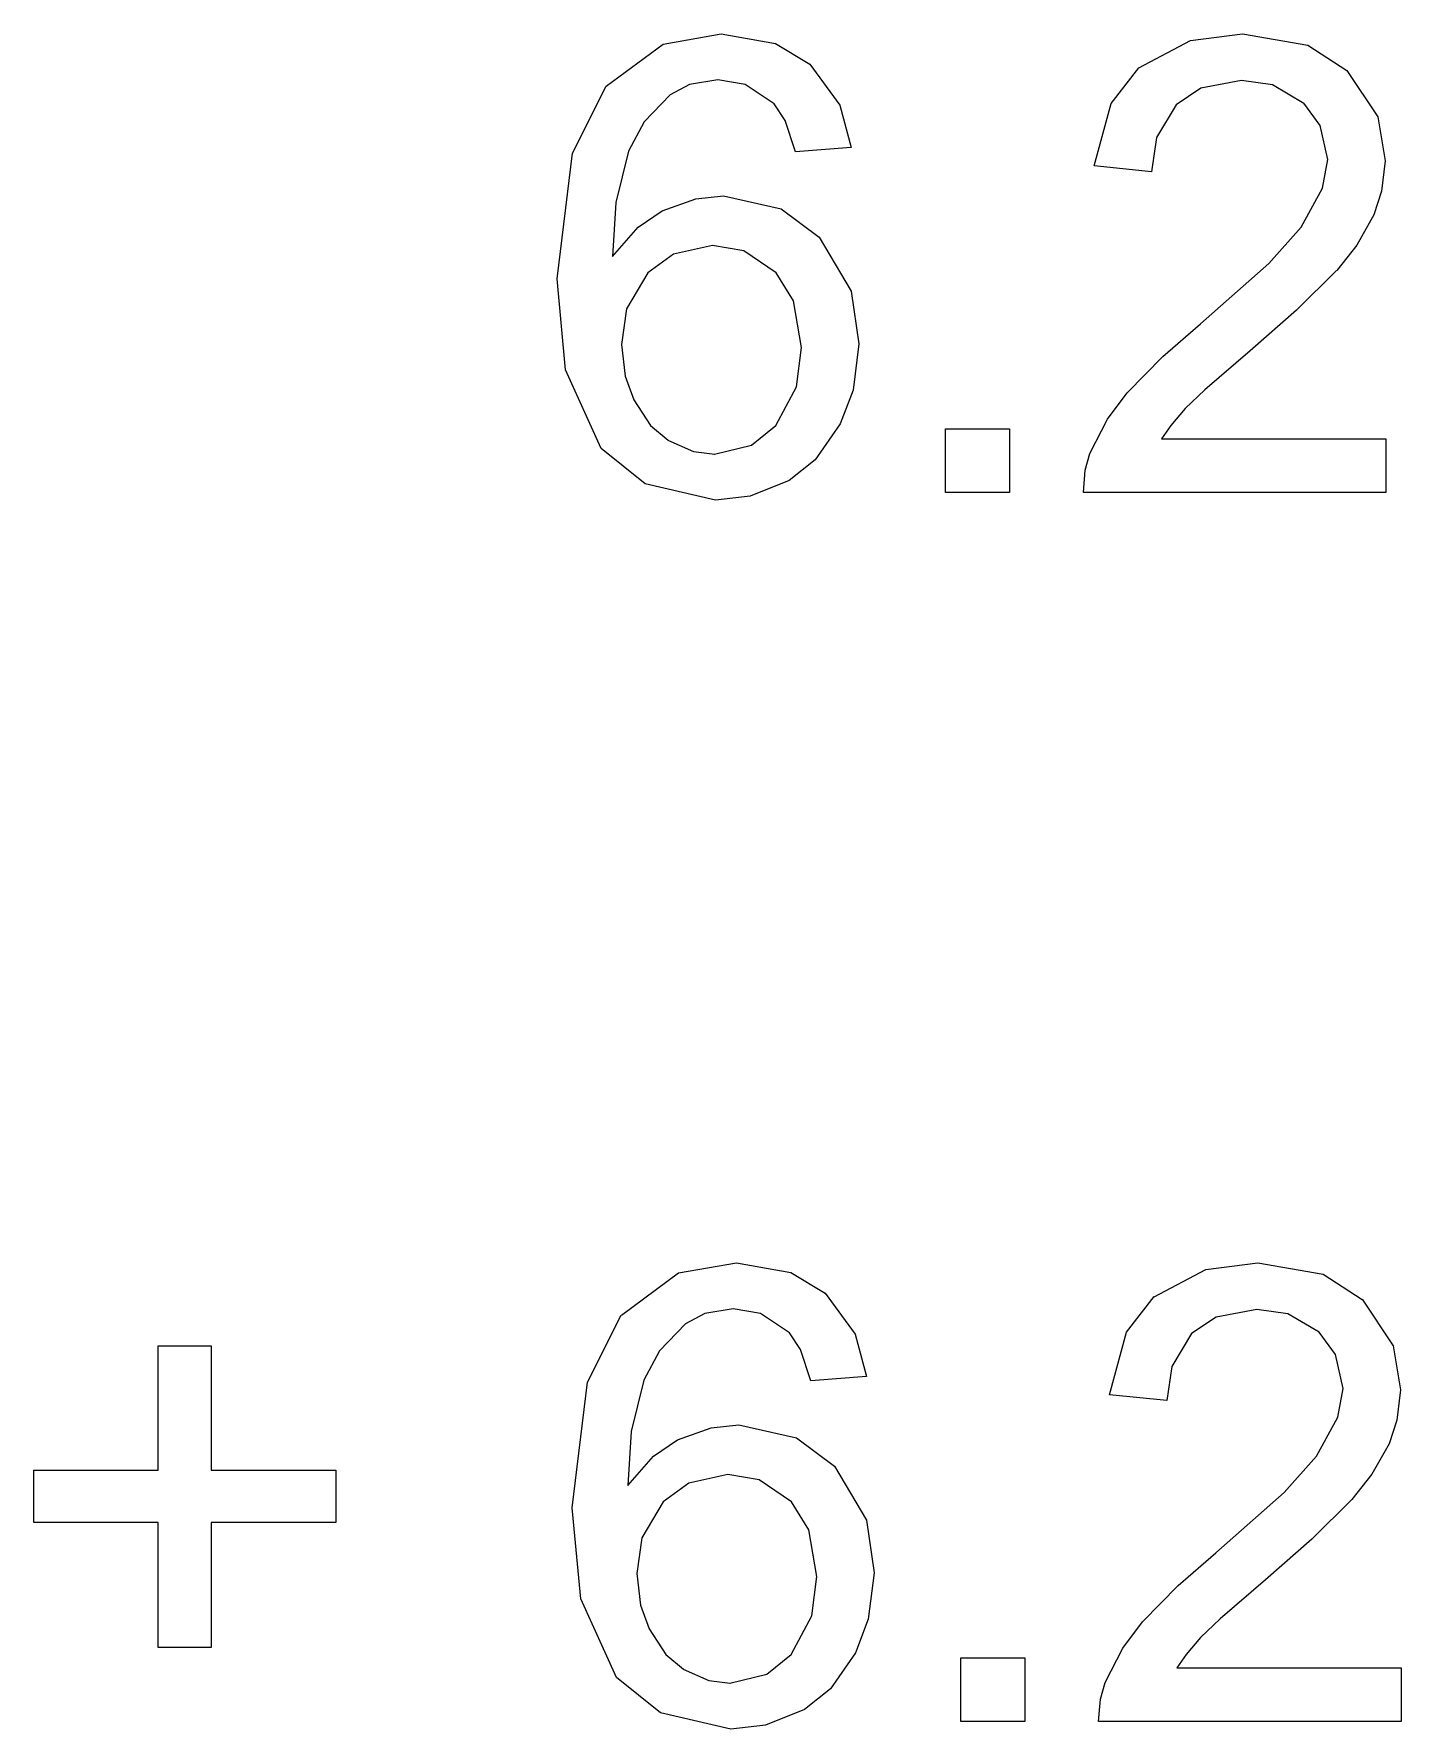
# Model space of a CAD drawing. Header units: millimetres. Extents: x -489 to 574, y -241 to 468.
# Drawn here: x -401.59 to -374.37, y -187.69 to -153.93 of the extents above; entities that cross this region are included whole.
import ezdxf

# ---------------------------------------------------------------- set-up
doc = ezdxf.new("R2010")
doc.units = ezdxf.units.MM
doc.layers.add('01_线宽0.15', color=7, linetype='Continuous')
doc.layers.add('实填充图层01', color=7, linetype='Continuous')

# ---------------------------------------------------------------- blocks, each defined once
blk = doc.blocks.new('图块1728_无名图块')
at = {"layer": '实填充图层01'}
for p, q in [((0.006, 0.146), (-0.213, 0.478)), ((0.213, -0.478), (0.006, 0.146))]:
    blk.add_line(p, q, dxfattribs=at)
blk = doc.blocks.new('图块1729_无名图块')
at = {"layer": '实填充图层01'}
for p, q in [((-0.015, 0.147), (-0.561, 0.239)), ((0.561, -0.239), (-0.015, 0.147))]:
    blk.add_line(p, q, dxfattribs=at)
blk = doc.blocks.new('图块1730_无名图块')
at = {"layer": '实填充图层01'}
for p, q in [((-0.088, 0.056), (-0.474, -0.149)), ((0.474, 0.149), (-0.088, 0.056))]:
    blk.add_line(p, q, dxfattribs=at)
blk = doc.blocks.new('图块1731_无名图块')
at = {"layer": '实填充图层01'}
for p, q in [((0.416, 0.56), (-0.104, 0.02)), ((-0.104, 0.02), (-0.416, -0.56))]:
    blk.add_line(p, q, dxfattribs=at)
blk = doc.blocks.new('图块1732_无名图块')
at = {"layer": '实填充图层01'}
for p, q in [((0.159, 1.051), (-0.091, 0.027)), ((-0.091, 0.027), (-0.159, -1.051))]:
    blk.add_line(p, q, dxfattribs=at)
blk = doc.blocks.new('图块1733_无名图块')
at = {"layer": '实填充图层01'}
for p, q in [((0.015, 0.133), (0.494, 0.455)), ((-0.494, -0.455), (0.015, 0.133))]:
    blk.add_line(p, q, dxfattribs=at)
blk = doc.blocks.new('图块1734_无名图块')
at = {"layer": '实填充图层01'}
for p, q in [((-0.612, -0.149), (0.059, 0.091)), ((0.059, 0.091), (0.612, 0.149))]:
    blk.add_line(p, q, dxfattribs=at)
blk = doc.blocks.new('图块1735_无名图块')
at = {"layer": '实填充图层01'}
for p, q in [((-0.952, 0.412), (0.196, 0.153)), ((0.196, 0.153), (0.952, -0.412))]:
    blk.add_line(p, q, dxfattribs=at)
blk = doc.blocks.new('图块1736_无名图块')
at = {"layer": '实填充图层01'}
for p, q in [((-0.393, 1.063), (0.24, -0.009)), ((0.24, -0.009), (0.393, -1.063))]:
    blk.add_line(p, q, dxfattribs=at)
blk = doc.blocks.new('图块1737_无名图块')
at = {"layer": '实填充图层01'}
for p, q in [((0.184, 0.796), (0.069, -0.125)), ((0.069, -0.125), (-0.184, -0.796))]:
    blk.add_line(p, q, dxfattribs=at)
blk = doc.blocks.new('图块1738_无名图块')
at = {"layer": '实填充图层01'}
for p, q in [((0.508, 0.563), (0.007, -0.153)), ((0.007, -0.153), (-0.508, -0.563))]:
    blk.add_line(p, q, dxfattribs=at)
blk = doc.blocks.new('图块1739_无名图块')
at = {"layer": '实填充图层01'}
for p, q in [((0.732, 0.196), (-0.045, -0.12)), ((-0.045, -0.12), (-0.732, -0.196))]:
    blk.add_line(p, q, dxfattribs=at)
blk = doc.blocks.new('图块1740_无名图块')
at = {"layer": '实填充图层01'}
for p, q in [((-0.263, -0.191), (-1.139, 0.513)), ((1.139, -0.513), (-0.263, -0.191))]:
    blk.add_line(p, q, dxfattribs=at)
blk = doc.blocks.new('图块1741_无名图块')
at = {"layer": '实填充图层01'}
for p, q in [((-0.27, -0.125), (-0.44, 1.691)), ((0.44, -1.691), (-0.27, -0.125))]:
    blk.add_line(p, q, dxfattribs=at)
blk = doc.blocks.new('图块1742_无名图块')
at = {"layer": '实填充图层01'}
for p, q in [((-0.182, 0.584), (0.488, 1.917)), ((-0.488, -1.917), (-0.182, 0.584))]:
    blk.add_line(p, q, dxfattribs=at)
blk = doc.blocks.new('图块1743_无名图块')
at = {"layer": '实填充图层01'}
for p, q in [((-0.009, 0.319), (1.147, 0.521)), ((-1.147, -0.521), (-0.009, 0.319))]:
    blk.add_line(p, q, dxfattribs=at)
blk = doc.blocks.new('图块1744_无名图块')
at = {"layer": '实填充图层01'}
for p, q in [((-0.88, 0.301), (0.201, 0.112)), ((0.201, 0.112), (0.88, -0.301))]:
    blk.add_line(p, q, dxfattribs=at)
blk = doc.blocks.new('图块1745_无名图块')
at = {"layer": '实填充图层01'}
for p, q in [((-0.412, 0.83), (0.185, 0.014)), ((0.185, 0.014), (0.412, -0.83))]:
    blk.add_line(p, q, dxfattribs=at)
blk = doc.blocks.new('图块1746_无名图块')
at = {"layer": '实填充图层01'}
for p, q in [((-0.123, 0.552), (-0.046, -0.079)), ((-0.046, -0.079), (0.123, -0.552))]:
    blk.add_line(p, q, dxfattribs=at)
blk = doc.blocks.new('图块1747_无名图块')
at = {"layer": '实填充图层01'}
for p, q in [((-0.341, 0.401), (-0.006, -0.11)), ((-0.006, -0.11), (0.341, -0.401))]:
    blk.add_line(p, q, dxfattribs=at)
blk = doc.blocks.new('图块1748_无名图块')
at = {"layer": '实填充图层01'}
for p, q in [((-0.465, 0.139), (0.042, -0.085)), ((0.042, -0.085), (0.465, -0.139))]:
    blk.add_line(p, q, dxfattribs=at)
blk = doc.blocks.new('图块1749_无名图块')
at = {"layer": '实填充图层01'}
for p, q in [((0.125, -0.107), (0.61, 0.286)), ((-0.61, -0.286), (0.125, -0.107))]:
    blk.add_line(p, q, dxfattribs=at)
blk = doc.blocks.new('图块1750_无名图块')
at = {"layer": '实填充图层01'}
for p, q in [((0.155, -0.008), (0.253, 0.776)), ((-0.253, -0.776), (0.155, -0.008))]:
    blk.add_line(p, q, dxfattribs=at)
blk = doc.blocks.new('图块1751_无名图块')
at = {"layer": '实填充图层01'}
for p, q in [((0.093, 0.188), (-0.25, 0.743)), ((0.25, -0.743), (0.093, 0.188))]:
    blk.add_line(p, q, dxfattribs=at)
blk = doc.blocks.new('图块1752_无名图块')
at = {"layer": '实填充图层01'}
for p, q in [((-0.009, 0.166), (-0.635, 0.272)), ((0.635, -0.272), (-0.009, 0.166))]:
    blk.add_line(p, q, dxfattribs=at)
blk = doc.blocks.new('图块1753_无名图块')
at = {"layer": '实填充图层01'}
for p, q in [((-0.134, 0.101), (-0.642, -0.272)), ((0.642, 0.272), (-0.134, 0.101))]:
    blk.add_line(p, q, dxfattribs=at)
blk = doc.blocks.new('图块1754_无名图块')
at = {"layer": '实填充图层01'}
for p, q in [((0.264, 0.712), (-0.162, -0.002)), ((-0.162, -0.002), (-0.264, -0.712))]:
    blk.add_line(p, q, dxfattribs=at)
blk = doc.blocks.new('图块1755_无名图块')
at = {"layer": '实填充图层01'}
for p, q in [((-0.031, 0.054), (0.065, 0.388)), ((-0.065, -0.388), (-0.031, 0.054))]:
    blk.add_line(p, q, dxfattribs=at)
blk = doc.blocks.new('图块1756_无名图块')
at = {"layer": '实填充图层01'}
for p, q in [((-0.024, 0.077), (0.371, 0.604)), ((-0.371, -0.604), (-0.024, 0.077))]:
    blk.add_line(p, q, dxfattribs=at)
blk = doc.blocks.new('图块1757_无名图块')
at = {"layer": '实填充图层01'}
for p, q in [((-0.02, 0.037), (0.73, 0.686)), ((-0.73, -0.686), (-0.02, 0.037))]:
    blk.add_line(p, q, dxfattribs=at)
blk = doc.blocks.new('图块1758_无名图块')
at = {"layer": '实填充图层01'}
for p, q in [((0.355, 0.24), (1.001, 0.963)), ((-1.001, -0.963), (0.355, 0.24))]:
    blk.add_line(p, q, dxfattribs=at)
blk = doc.blocks.new('图块1759_无名图块')
at = {"layer": '实填充图层01'}
for p, q in [((0.161, 0.1), (0.263, 0.673)), ((-0.263, -0.673), (0.161, 0.1))]:
    blk.add_line(p, q, dxfattribs=at)
blk = doc.blocks.new('图块1760_无名图块')
at = {"layer": '实填充图层01'}
for p, q in [((0.089, 0.118), (-0.238, 0.56)), ((0.238, -0.56), (0.089, 0.118))]:
    blk.add_line(p, q, dxfattribs=at)
blk = doc.blocks.new('图块1761_无名图块')
at = {"layer": '实填充图层01'}
for p, q in [((-0.003, 0.139), (-0.621, 0.228)), ((0.621, -0.228), (-0.003, 0.139))]:
    blk.add_line(p, q, dxfattribs=at)
blk = doc.blocks.new('图块1762_无名图块')
at = {"layer": '实填充图层01'}
for p, q in [((-0.158, 0.09), (-0.648, -0.241)), ((0.648, 0.241), (-0.158, 0.09))]:
    blk.add_line(p, q, dxfattribs=at)
blk = doc.blocks.new('图块1763_无名图块')
at = {"layer": '实填充图层01'}
for p, q in [((0.246, 0.667), (-0.148, 0.012)), ((-0.148, 0.012), (-0.246, -0.667))]:
    blk.add_line(p, q, dxfattribs=at)
blk = doc.blocks.new('图块1764_无名图块')
at = {"layer": '实填充图层01'}
for p, q in [((-0.107, 0.268), (0.443, 0.978)), ((-0.443, -0.978), (-0.107, 0.268))]:
    blk.add_line(p, q, dxfattribs=at)
blk = doc.blocks.new('图块1765_无名图块')
at = {"layer": '实填充图层01'}
for p, q in [((-1.034, -0.337), (-0.006, 0.206)), ((-0.006, 0.206), (1.034, 0.337))]:
    blk.add_line(p, q, dxfattribs=at)
blk = doc.blocks.new('图块1766_无名图块')
at = {"layer": '实填充图层01'}
for p, q in [((-1.036, 0.363), (0.259, 0.136)), ((0.259, 0.136), (1.036, -0.363))]:
    blk.add_line(p, q, dxfattribs=at)
blk = doc.blocks.new('图块1767_无名图块')
at = {"layer": '实填充图层01'}
for p, q in [((-0.382, 0.901), (0.234, -0.023)), ((0.234, -0.023), (0.382, -0.901))]:
    blk.add_line(p, q, dxfattribs=at)
blk = doc.blocks.new('图块1768_无名图块')
at = {"layer": '实填充图层01'}
for p, q in [((0.112, 0.537), (0.042, -0.069)), ((0.042, -0.069), (-0.112, -0.537))]:
    blk.add_line(p, q, dxfattribs=at)
blk = doc.blocks.new('图块1769_无名图块')
at = {"layer": '实填充图层01'}
for p, q in [((0.37, 0.557), (0.028, -0.053)), ((0.028, -0.053), (-0.37, -0.557))]:
    blk.add_line(p, q, dxfattribs=at)
blk = doc.blocks.new('图块1770_无名图块')
at = {"layer": '实填充图层01'}
for p, q in [((0.86, 0.8), (0.064, 0.011)), ((0.064, 0.011), (-0.86, -0.8))]:
    blk.add_line(p, q, dxfattribs=at)
blk = doc.blocks.new('图块1771_无名图块')
at = {"layer": '实填充图层01'}
for p, q in [((0.647, 0.573), (-0.255, -0.202)), ((-0.255, -0.202), (-0.647, -0.573))]:
    blk.add_line(p, q, dxfattribs=at)
blk = doc.blocks.new('图块1772_无名图块')
at = {"layer": '实填充图层01'}
for p, q in [((0.236, 0.303), (-0.053, -0.036)), ((-0.053, -0.036), (-0.236, -0.303))]:
    blk.add_line(p, q, dxfattribs=at)
blk = doc.blocks.new('图块1897_无名图块')
at = {"layer": '实填充图层01'}
for p, q in [((0.006, 0.146), (-0.213, 0.478)), ((0.213, -0.478), (0.006, 0.146))]:
    blk.add_line(p, q, dxfattribs=at)
blk = doc.blocks.new('图块1898_无名图块')
at = {"layer": '实填充图层01'}
for p, q in [((-0.015, 0.147), (-0.561, 0.239)), ((0.561, -0.239), (-0.015, 0.147))]:
    blk.add_line(p, q, dxfattribs=at)
blk = doc.blocks.new('图块1899_无名图块')
at = {"layer": '实填充图层01'}
for p, q in [((-0.088, 0.056), (-0.474, -0.149)), ((0.474, 0.149), (-0.088, 0.056))]:
    blk.add_line(p, q, dxfattribs=at)
blk = doc.blocks.new('图块1900_无名图块')
at = {"layer": '实填充图层01'}
for p, q in [((0.416, 0.56), (-0.104, 0.02)), ((-0.104, 0.02), (-0.416, -0.56))]:
    blk.add_line(p, q, dxfattribs=at)
blk = doc.blocks.new('图块1901_无名图块')
at = {"layer": '实填充图层01'}
for p, q in [((0.159, 1.051), (-0.091, 0.027)), ((-0.091, 0.027), (-0.159, -1.051))]:
    blk.add_line(p, q, dxfattribs=at)
blk = doc.blocks.new('图块1902_无名图块')
at = {"layer": '实填充图层01'}
for p, q in [((0.015, 0.133), (0.494, 0.455)), ((-0.494, -0.455), (0.015, 0.133))]:
    blk.add_line(p, q, dxfattribs=at)
blk = doc.blocks.new('图块1903_无名图块')
at = {"layer": '实填充图层01'}
for p, q in [((-0.612, -0.149), (0.059, 0.091)), ((0.059, 0.091), (0.612, 0.149))]:
    blk.add_line(p, q, dxfattribs=at)
blk = doc.blocks.new('图块1904_无名图块')
at = {"layer": '实填充图层01'}
for p, q in [((-0.952, 0.412), (0.196, 0.153)), ((0.196, 0.153), (0.952, -0.412))]:
    blk.add_line(p, q, dxfattribs=at)
blk = doc.blocks.new('图块1905_无名图块')
at = {"layer": '实填充图层01'}
for p, q in [((-0.393, 1.063), (0.24, -0.009)), ((0.24, -0.009), (0.393, -1.063))]:
    blk.add_line(p, q, dxfattribs=at)
blk = doc.blocks.new('图块1906_无名图块')
at = {"layer": '实填充图层01'}
for p, q in [((0.184, 0.796), (0.069, -0.125)), ((0.069, -0.125), (-0.184, -0.796))]:
    blk.add_line(p, q, dxfattribs=at)
blk = doc.blocks.new('图块1907_无名图块')
at = {"layer": '实填充图层01'}
for p, q in [((0.508, 0.563), (0.007, -0.153)), ((0.007, -0.153), (-0.508, -0.563))]:
    blk.add_line(p, q, dxfattribs=at)
blk = doc.blocks.new('图块1908_无名图块')
at = {"layer": '实填充图层01'}
for p, q in [((0.732, 0.196), (-0.045, -0.12)), ((-0.045, -0.12), (-0.732, -0.196))]:
    blk.add_line(p, q, dxfattribs=at)
blk = doc.blocks.new('图块1909_无名图块')
at = {"layer": '实填充图层01'}
for p, q in [((-0.263, -0.191), (-1.139, 0.513)), ((1.139, -0.513), (-0.263, -0.191))]:
    blk.add_line(p, q, dxfattribs=at)
blk = doc.blocks.new('图块1910_无名图块')
at = {"layer": '实填充图层01'}
for p, q in [((-0.27, -0.125), (-0.44, 1.691)), ((0.44, -1.691), (-0.27, -0.125))]:
    blk.add_line(p, q, dxfattribs=at)
blk = doc.blocks.new('图块1911_无名图块')
at = {"layer": '实填充图层01'}
for p, q in [((-0.182, 0.584), (0.488, 1.917)), ((-0.488, -1.917), (-0.182, 0.584))]:
    blk.add_line(p, q, dxfattribs=at)
blk = doc.blocks.new('图块1912_无名图块')
at = {"layer": '实填充图层01'}
for p, q in [((-0.009, 0.319), (1.147, 0.521)), ((-1.147, -0.521), (-0.009, 0.319))]:
    blk.add_line(p, q, dxfattribs=at)
blk = doc.blocks.new('图块1913_无名图块')
at = {"layer": '实填充图层01'}
for p, q in [((-0.88, 0.301), (0.201, 0.112)), ((0.201, 0.112), (0.88, -0.301))]:
    blk.add_line(p, q, dxfattribs=at)
blk = doc.blocks.new('图块1914_无名图块')
at = {"layer": '实填充图层01'}
for p, q in [((-0.412, 0.83), (0.185, 0.014)), ((0.185, 0.014), (0.412, -0.83))]:
    blk.add_line(p, q, dxfattribs=at)
blk = doc.blocks.new('图块1915_无名图块')
at = {"layer": '实填充图层01'}
for p, q in [((-0.123, 0.552), (-0.046, -0.079)), ((-0.046, -0.079), (0.123, -0.552))]:
    blk.add_line(p, q, dxfattribs=at)
blk = doc.blocks.new('图块1916_无名图块')
at = {"layer": '实填充图层01'}
for p, q in [((-0.341, 0.401), (-0.006, -0.11)), ((-0.006, -0.11), (0.341, -0.401))]:
    blk.add_line(p, q, dxfattribs=at)
blk = doc.blocks.new('图块1917_无名图块')
at = {"layer": '实填充图层01'}
for p, q in [((-0.465, 0.139), (0.042, -0.085)), ((0.042, -0.085), (0.465, -0.139))]:
    blk.add_line(p, q, dxfattribs=at)
blk = doc.blocks.new('图块1918_无名图块')
at = {"layer": '实填充图层01'}
for p, q in [((0.125, -0.107), (0.61, 0.286)), ((-0.61, -0.286), (0.125, -0.107))]:
    blk.add_line(p, q, dxfattribs=at)
blk = doc.blocks.new('图块1919_无名图块')
at = {"layer": '实填充图层01'}
for p, q in [((0.155, -0.008), (0.253, 0.776)), ((-0.253, -0.776), (0.155, -0.008))]:
    blk.add_line(p, q, dxfattribs=at)
blk = doc.blocks.new('图块1920_无名图块')
at = {"layer": '实填充图层01'}
for p, q in [((0.093, 0.188), (-0.25, 0.743)), ((0.25, -0.743), (0.093, 0.188))]:
    blk.add_line(p, q, dxfattribs=at)
blk = doc.blocks.new('图块1921_无名图块')
at = {"layer": '实填充图层01'}
for p, q in [((-0.009, 0.166), (-0.635, 0.272)), ((0.635, -0.272), (-0.009, 0.166))]:
    blk.add_line(p, q, dxfattribs=at)
blk = doc.blocks.new('图块1922_无名图块')
at = {"layer": '实填充图层01'}
for p, q in [((-0.134, 0.101), (-0.642, -0.272)), ((0.642, 0.272), (-0.134, 0.101))]:
    blk.add_line(p, q, dxfattribs=at)
blk = doc.blocks.new('图块1923_无名图块')
at = {"layer": '实填充图层01'}
for p, q in [((0.264, 0.712), (-0.162, -0.002)), ((-0.162, -0.002), (-0.264, -0.712))]:
    blk.add_line(p, q, dxfattribs=at)
blk = doc.blocks.new('图块1924_无名图块')
at = {"layer": '实填充图层01'}
for p, q in [((-0.031, 0.054), (0.065, 0.388)), ((-0.065, -0.388), (-0.031, 0.054))]:
    blk.add_line(p, q, dxfattribs=at)
blk = doc.blocks.new('图块1925_无名图块')
at = {"layer": '实填充图层01'}
for p, q in [((-0.024, 0.077), (0.371, 0.604)), ((-0.371, -0.604), (-0.024, 0.077))]:
    blk.add_line(p, q, dxfattribs=at)
blk = doc.blocks.new('图块1926_无名图块')
at = {"layer": '实填充图层01'}
for p, q in [((-0.02, 0.037), (0.73, 0.686)), ((-0.73, -0.686), (-0.02, 0.037))]:
    blk.add_line(p, q, dxfattribs=at)
blk = doc.blocks.new('图块1927_无名图块')
at = {"layer": '实填充图层01'}
for p, q in [((0.355, 0.24), (1.001, 0.963)), ((-1.001, -0.963), (0.355, 0.24))]:
    blk.add_line(p, q, dxfattribs=at)
blk = doc.blocks.new('图块1928_无名图块')
at = {"layer": '实填充图层01'}
for p, q in [((0.161, 0.1), (0.263, 0.673)), ((-0.263, -0.673), (0.161, 0.1))]:
    blk.add_line(p, q, dxfattribs=at)
blk = doc.blocks.new('图块1929_无名图块')
at = {"layer": '实填充图层01'}
for p, q in [((0.089, 0.118), (-0.238, 0.56)), ((0.238, -0.56), (0.089, 0.118))]:
    blk.add_line(p, q, dxfattribs=at)
blk = doc.blocks.new('图块1930_无名图块')
at = {"layer": '实填充图层01'}
for p, q in [((-0.003, 0.139), (-0.621, 0.228)), ((0.621, -0.228), (-0.003, 0.139))]:
    blk.add_line(p, q, dxfattribs=at)
blk = doc.blocks.new('图块1931_无名图块')
at = {"layer": '实填充图层01'}
for p, q in [((-0.158, 0.09), (-0.648, -0.241)), ((0.648, 0.241), (-0.158, 0.09))]:
    blk.add_line(p, q, dxfattribs=at)
blk = doc.blocks.new('图块1932_无名图块')
at = {"layer": '实填充图层01'}
for p, q in [((0.246, 0.667), (-0.148, 0.012)), ((-0.148, 0.012), (-0.246, -0.667))]:
    blk.add_line(p, q, dxfattribs=at)
blk = doc.blocks.new('图块1933_无名图块')
at = {"layer": '实填充图层01'}
for p, q in [((-0.107, 0.268), (0.443, 0.978)), ((-0.443, -0.978), (-0.107, 0.268))]:
    blk.add_line(p, q, dxfattribs=at)
blk = doc.blocks.new('图块1934_无名图块')
at = {"layer": '实填充图层01'}
for p, q in [((-1.034, -0.337), (-0.006, 0.206)), ((-0.006, 0.206), (1.034, 0.337))]:
    blk.add_line(p, q, dxfattribs=at)
blk = doc.blocks.new('图块1935_无名图块')
at = {"layer": '实填充图层01'}
for p, q in [((-1.036, 0.363), (0.259, 0.136)), ((0.259, 0.136), (1.036, -0.363))]:
    blk.add_line(p, q, dxfattribs=at)
blk = doc.blocks.new('图块1936_无名图块')
at = {"layer": '实填充图层01'}
for p, q in [((-0.382, 0.901), (0.234, -0.023)), ((0.234, -0.023), (0.382, -0.901))]:
    blk.add_line(p, q, dxfattribs=at)
blk = doc.blocks.new('图块1937_无名图块')
at = {"layer": '实填充图层01'}
for p, q in [((0.112, 0.537), (0.042, -0.069)), ((0.042, -0.069), (-0.112, -0.537))]:
    blk.add_line(p, q, dxfattribs=at)
blk = doc.blocks.new('图块1938_无名图块')
at = {"layer": '实填充图层01'}
for p, q in [((0.37, 0.557), (0.028, -0.053)), ((0.028, -0.053), (-0.37, -0.557))]:
    blk.add_line(p, q, dxfattribs=at)
blk = doc.blocks.new('图块1939_无名图块')
at = {"layer": '实填充图层01'}
for p, q in [((0.86, 0.8), (0.064, 0.011)), ((0.064, 0.011), (-0.86, -0.8))]:
    blk.add_line(p, q, dxfattribs=at)
blk = doc.blocks.new('图块1940_无名图块')
at = {"layer": '实填充图层01'}
for p, q in [((0.647, 0.573), (-0.255, -0.202)), ((-0.255, -0.202), (-0.647, -0.573))]:
    blk.add_line(p, q, dxfattribs=at)
blk = doc.blocks.new('图块1941_无名图块')
at = {"layer": '实填充图层01'}
for p, q in [((0.236, 0.303), (-0.053, -0.036)), ((-0.053, -0.036), (-0.236, -0.303))]:
    blk.add_line(p, q, dxfattribs=at)
blk = doc.blocks.new('图块2159_无名图块')
at = {"layer": '实填充图层01'}
for p, q in [((0.006, 0.146), (-0.213, 0.478)), ((0.213, -0.478), (0.006, 0.146))]:
    blk.add_line(p, q, dxfattribs=at)
blk = doc.blocks.new('图块2160_无名图块')
at = {"layer": '实填充图层01'}
for p, q in [((-0.015, 0.147), (-0.561, 0.239)), ((0.561, -0.239), (-0.015, 0.147))]:
    blk.add_line(p, q, dxfattribs=at)
blk = doc.blocks.new('图块2161_无名图块')
at = {"layer": '实填充图层01'}
for p, q in [((-0.088, 0.056), (-0.474, -0.149)), ((0.474, 0.149), (-0.088, 0.056))]:
    blk.add_line(p, q, dxfattribs=at)
blk = doc.blocks.new('图块2162_无名图块')
at = {"layer": '实填充图层01'}
for p, q in [((0.416, 0.56), (-0.104, 0.02)), ((-0.104, 0.02), (-0.416, -0.56))]:
    blk.add_line(p, q, dxfattribs=at)
blk = doc.blocks.new('图块2163_无名图块')
at = {"layer": '实填充图层01'}
for p, q in [((0.159, 1.051), (-0.091, 0.027)), ((-0.091, 0.027), (-0.159, -1.051))]:
    blk.add_line(p, q, dxfattribs=at)
blk = doc.blocks.new('图块2164_无名图块')
at = {"layer": '实填充图层01'}
for p, q in [((0.015, 0.133), (0.494, 0.455)), ((-0.494, -0.455), (0.015, 0.133))]:
    blk.add_line(p, q, dxfattribs=at)
blk = doc.blocks.new('图块2165_无名图块')
at = {"layer": '实填充图层01'}
for p, q in [((-0.612, -0.149), (0.059, 0.091)), ((0.059, 0.091), (0.612, 0.149))]:
    blk.add_line(p, q, dxfattribs=at)
blk = doc.blocks.new('图块2166_无名图块')
at = {"layer": '实填充图层01'}
for p, q in [((-0.952, 0.412), (0.196, 0.153)), ((0.196, 0.153), (0.952, -0.412))]:
    blk.add_line(p, q, dxfattribs=at)
blk = doc.blocks.new('图块2167_无名图块')
at = {"layer": '实填充图层01'}
for p, q in [((-0.393, 1.063), (0.24, -0.009)), ((0.24, -0.009), (0.393, -1.063))]:
    blk.add_line(p, q, dxfattribs=at)
blk = doc.blocks.new('图块2168_无名图块')
at = {"layer": '实填充图层01'}
for p, q in [((0.184, 0.796), (0.069, -0.125)), ((0.069, -0.125), (-0.184, -0.796))]:
    blk.add_line(p, q, dxfattribs=at)
blk = doc.blocks.new('图块2169_无名图块')
at = {"layer": '实填充图层01'}
for p, q in [((0.508, 0.563), (0.007, -0.153)), ((0.007, -0.153), (-0.508, -0.563))]:
    blk.add_line(p, q, dxfattribs=at)
blk = doc.blocks.new('图块2170_无名图块')
at = {"layer": '实填充图层01'}
for p, q in [((0.732, 0.196), (-0.045, -0.12)), ((-0.045, -0.12), (-0.732, -0.196))]:
    blk.add_line(p, q, dxfattribs=at)
blk = doc.blocks.new('图块2171_无名图块')
at = {"layer": '实填充图层01'}
for p, q in [((-0.263, -0.191), (-1.139, 0.513)), ((1.139, -0.513), (-0.263, -0.191))]:
    blk.add_line(p, q, dxfattribs=at)
blk = doc.blocks.new('图块2172_无名图块')
at = {"layer": '实填充图层01'}
for p, q in [((-0.27, -0.125), (-0.44, 1.691)), ((0.44, -1.691), (-0.27, -0.125))]:
    blk.add_line(p, q, dxfattribs=at)
blk = doc.blocks.new('图块2173_无名图块')
at = {"layer": '实填充图层01'}
for p, q in [((-0.182, 0.584), (0.488, 1.917)), ((-0.488, -1.917), (-0.182, 0.584))]:
    blk.add_line(p, q, dxfattribs=at)
blk = doc.blocks.new('图块2174_无名图块')
at = {"layer": '实填充图层01'}
for p, q in [((-0.009, 0.319), (1.147, 0.521)), ((-1.147, -0.521), (-0.009, 0.319))]:
    blk.add_line(p, q, dxfattribs=at)
blk = doc.blocks.new('图块2175_无名图块')
at = {"layer": '实填充图层01'}
for p, q in [((-0.88, 0.301), (0.201, 0.112)), ((0.201, 0.112), (0.88, -0.301))]:
    blk.add_line(p, q, dxfattribs=at)
blk = doc.blocks.new('图块2176_无名图块')
at = {"layer": '实填充图层01'}
for p, q in [((-0.412, 0.83), (0.185, 0.014)), ((0.185, 0.014), (0.412, -0.83))]:
    blk.add_line(p, q, dxfattribs=at)
blk = doc.blocks.new('图块2177_无名图块')
at = {"layer": '实填充图层01'}
for p, q in [((-0.123, 0.552), (-0.045, -0.079)), ((-0.045, -0.079), (0.123, -0.552))]:
    blk.add_line(p, q, dxfattribs=at)
blk = doc.blocks.new('图块2178_无名图块')
at = {"layer": '实填充图层01'}
for p, q in [((-0.341, 0.401), (-0.006, -0.11)), ((-0.006, -0.11), (0.341, -0.401))]:
    blk.add_line(p, q, dxfattribs=at)
blk = doc.blocks.new('图块2179_无名图块')
at = {"layer": '实填充图层01'}
for p, q in [((-0.465, 0.139), (0.042, -0.085)), ((0.042, -0.085), (0.465, -0.139))]:
    blk.add_line(p, q, dxfattribs=at)
blk = doc.blocks.new('图块2180_无名图块')
at = {"layer": '实填充图层01'}
for p, q in [((0.125, -0.107), (0.61, 0.286)), ((-0.61, -0.286), (0.125, -0.107))]:
    blk.add_line(p, q, dxfattribs=at)
blk = doc.blocks.new('图块2181_无名图块')
at = {"layer": '实填充图层01'}
for p, q in [((0.155, -0.008), (0.253, 0.776)), ((-0.253, -0.776), (0.155, -0.008))]:
    blk.add_line(p, q, dxfattribs=at)
blk = doc.blocks.new('图块2182_无名图块')
at = {"layer": '实填充图层01'}
for p, q in [((0.093, 0.188), (-0.25, 0.743)), ((0.25, -0.743), (0.093, 0.188))]:
    blk.add_line(p, q, dxfattribs=at)
blk = doc.blocks.new('图块2183_无名图块')
at = {"layer": '实填充图层01'}
for p, q in [((-0.009, 0.166), (-0.635, 0.272)), ((0.635, -0.272), (-0.009, 0.166))]:
    blk.add_line(p, q, dxfattribs=at)
blk = doc.blocks.new('图块2184_无名图块')
at = {"layer": '实填充图层01'}
for p, q in [((-0.134, 0.101), (-0.642, -0.272)), ((0.642, 0.272), (-0.134, 0.101))]:
    blk.add_line(p, q, dxfattribs=at)
blk = doc.blocks.new('图块2185_无名图块')
at = {"layer": '实填充图层01'}
for p, q in [((0.264, 0.712), (-0.162, -0.002)), ((-0.162, -0.002), (-0.264, -0.712))]:
    blk.add_line(p, q, dxfattribs=at)
blk = doc.blocks.new('图块2186_无名图块')
at = {"layer": '实填充图层01'}
for p, q in [((-0.03, 0.054), (0.066, 0.388)), ((-0.066, -0.388), (-0.03, 0.054))]:
    blk.add_line(p, q, dxfattribs=at)
blk = doc.blocks.new('图块2187_无名图块')
at = {"layer": '实填充图层01'}
for p, q in [((-0.024, 0.077), (0.371, 0.604)), ((-0.371, -0.604), (-0.024, 0.077))]:
    blk.add_line(p, q, dxfattribs=at)
blk = doc.blocks.new('图块2188_无名图块')
at = {"layer": '实填充图层01'}
for p, q in [((-0.02, 0.037), (0.73, 0.686)), ((-0.73, -0.686), (-0.02, 0.037))]:
    blk.add_line(p, q, dxfattribs=at)
blk = doc.blocks.new('图块2189_无名图块')
at = {"layer": '实填充图层01'}
for p, q in [((0.355, 0.24), (1.001, 0.963)), ((-1.001, -0.963), (0.355, 0.24))]:
    blk.add_line(p, q, dxfattribs=at)
blk = doc.blocks.new('图块2190_无名图块')
at = {"layer": '实填充图层01'}
for p, q in [((0.161, 0.1), (0.263, 0.673)), ((-0.263, -0.673), (0.161, 0.1))]:
    blk.add_line(p, q, dxfattribs=at)
blk = doc.blocks.new('图块2191_无名图块')
at = {"layer": '实填充图层01'}
for p, q in [((0.089, 0.118), (-0.238, 0.56)), ((0.238, -0.56), (0.089, 0.118))]:
    blk.add_line(p, q, dxfattribs=at)
blk = doc.blocks.new('图块2192_无名图块')
at = {"layer": '实填充图层01'}
for p, q in [((-0.003, 0.139), (-0.621, 0.228)), ((0.621, -0.228), (-0.003, 0.139))]:
    blk.add_line(p, q, dxfattribs=at)
blk = doc.blocks.new('图块2193_无名图块')
at = {"layer": '实填充图层01'}
for p, q in [((-0.158, 0.09), (-0.648, -0.241)), ((0.648, 0.241), (-0.158, 0.09))]:
    blk.add_line(p, q, dxfattribs=at)
blk = doc.blocks.new('图块2194_无名图块')
at = {"layer": '实填充图层01'}
for p, q in [((0.246, 0.667), (-0.148, 0.012)), ((-0.148, 0.012), (-0.246, -0.667))]:
    blk.add_line(p, q, dxfattribs=at)
blk = doc.blocks.new('图块2195_无名图块')
at = {"layer": '实填充图层01'}
for p, q in [((-0.107, 0.268), (0.443, 0.978)), ((-0.443, -0.978), (-0.107, 0.268))]:
    blk.add_line(p, q, dxfattribs=at)
blk = doc.blocks.new('图块2196_无名图块')
at = {"layer": '实填充图层01'}
for p, q in [((-1.034, -0.337), (-0.006, 0.206)), ((-0.006, 0.206), (1.034, 0.337))]:
    blk.add_line(p, q, dxfattribs=at)
blk = doc.blocks.new('图块2197_无名图块')
at = {"layer": '实填充图层01'}
for p, q in [((-1.036, 0.363), (0.259, 0.136)), ((0.259, 0.136), (1.036, -0.363))]:
    blk.add_line(p, q, dxfattribs=at)
blk = doc.blocks.new('图块2198_无名图块')
at = {"layer": '实填充图层01'}
for p, q in [((-0.382, 0.901), (0.234, -0.023)), ((0.234, -0.023), (0.382, -0.901))]:
    blk.add_line(p, q, dxfattribs=at)
blk = doc.blocks.new('图块2199_无名图块')
at = {"layer": '实填充图层01'}
for p, q in [((0.112, 0.537), (0.042, -0.069)), ((0.042, -0.069), (-0.112, -0.537))]:
    blk.add_line(p, q, dxfattribs=at)
blk = doc.blocks.new('图块2200_无名图块')
at = {"layer": '实填充图层01'}
for p, q in [((0.37, 0.557), (0.028, -0.053)), ((0.028, -0.053), (-0.37, -0.557))]:
    blk.add_line(p, q, dxfattribs=at)
blk = doc.blocks.new('图块2201_无名图块')
at = {"layer": '实填充图层01'}
for p, q in [((0.86, 0.8), (0.064, 0.011)), ((0.064, 0.011), (-0.86, -0.8))]:
    blk.add_line(p, q, dxfattribs=at)
blk = doc.blocks.new('图块2202_无名图块')
at = {"layer": '实填充图层01'}
for p, q in [((0.647, 0.573), (-0.255, -0.202)), ((-0.255, -0.202), (-0.647, -0.573))]:
    blk.add_line(p, q, dxfattribs=at)
blk = doc.blocks.new('图块2203_无名图块')
at = {"layer": '实填充图层01'}
for p, q in [((0.236, 0.303), (-0.053, -0.036)), ((-0.053, -0.036), (-0.236, -0.303))]:
    blk.add_line(p, q, dxfattribs=at)
blk = doc.blocks.new('图块2405_无名图块')
at = {"layer": '实填充图层01'}
for p, q in [((0.006, 0.146), (-0.213, 0.478)), ((0.213, -0.478), (0.006, 0.146))]:
    blk.add_line(p, q, dxfattribs=at)
blk = doc.blocks.new('图块2406_无名图块')
at = {"layer": '实填充图层01'}
for p, q in [((-0.015, 0.147), (-0.561, 0.239)), ((0.561, -0.239), (-0.015, 0.147))]:
    blk.add_line(p, q, dxfattribs=at)
blk = doc.blocks.new('图块2407_无名图块')
at = {"layer": '实填充图层01'}
for p, q in [((-0.088, 0.056), (-0.474, -0.149)), ((0.474, 0.149), (-0.088, 0.056))]:
    blk.add_line(p, q, dxfattribs=at)
blk = doc.blocks.new('图块2408_无名图块')
at = {"layer": '实填充图层01'}
for p, q in [((0.416, 0.56), (-0.104, 0.02)), ((-0.104, 0.02), (-0.416, -0.56))]:
    blk.add_line(p, q, dxfattribs=at)
blk = doc.blocks.new('图块2409_无名图块')
at = {"layer": '实填充图层01'}
for p, q in [((0.159, 1.051), (-0.091, 0.027)), ((-0.091, 0.027), (-0.159, -1.051))]:
    blk.add_line(p, q, dxfattribs=at)
blk = doc.blocks.new('图块2410_无名图块')
at = {"layer": '实填充图层01'}
for p, q in [((0.015, 0.133), (0.494, 0.455)), ((-0.494, -0.455), (0.015, 0.133))]:
    blk.add_line(p, q, dxfattribs=at)
blk = doc.blocks.new('图块2411_无名图块')
at = {"layer": '实填充图层01'}
for p, q in [((-0.612, -0.149), (0.059, 0.091)), ((0.059, 0.091), (0.612, 0.149))]:
    blk.add_line(p, q, dxfattribs=at)
blk = doc.blocks.new('图块2412_无名图块')
at = {"layer": '实填充图层01'}
for p, q in [((-0.952, 0.412), (0.196, 0.153)), ((0.196, 0.153), (0.952, -0.412))]:
    blk.add_line(p, q, dxfattribs=at)
blk = doc.blocks.new('图块2413_无名图块')
at = {"layer": '实填充图层01'}
for p, q in [((-0.393, 1.063), (0.24, -0.009)), ((0.24, -0.009), (0.393, -1.063))]:
    blk.add_line(p, q, dxfattribs=at)
blk = doc.blocks.new('图块2414_无名图块')
at = {"layer": '实填充图层01'}
for p, q in [((0.184, 0.796), (0.069, -0.125)), ((0.069, -0.125), (-0.184, -0.796))]:
    blk.add_line(p, q, dxfattribs=at)
blk = doc.blocks.new('图块2415_无名图块')
at = {"layer": '实填充图层01'}
for p, q in [((0.508, 0.563), (0.007, -0.153)), ((0.007, -0.153), (-0.508, -0.563))]:
    blk.add_line(p, q, dxfattribs=at)
blk = doc.blocks.new('图块2416_无名图块')
at = {"layer": '实填充图层01'}
for p, q in [((0.732, 0.196), (-0.045, -0.12)), ((-0.045, -0.12), (-0.732, -0.196))]:
    blk.add_line(p, q, dxfattribs=at)
blk = doc.blocks.new('图块2417_无名图块')
at = {"layer": '实填充图层01'}
for p, q in [((-0.263, -0.191), (-1.139, 0.513)), ((1.139, -0.513), (-0.263, -0.191))]:
    blk.add_line(p, q, dxfattribs=at)
blk = doc.blocks.new('图块2418_无名图块')
at = {"layer": '实填充图层01'}
for p, q in [((-0.27, -0.125), (-0.44, 1.691)), ((0.44, -1.691), (-0.27, -0.125))]:
    blk.add_line(p, q, dxfattribs=at)
blk = doc.blocks.new('图块2419_无名图块')
at = {"layer": '实填充图层01'}
for p, q in [((-0.182, 0.584), (0.488, 1.917)), ((-0.488, -1.917), (-0.182, 0.584))]:
    blk.add_line(p, q, dxfattribs=at)
blk = doc.blocks.new('图块2420_无名图块')
at = {"layer": '实填充图层01'}
for p, q in [((-0.009, 0.319), (1.147, 0.521)), ((-1.147, -0.521), (-0.009, 0.319))]:
    blk.add_line(p, q, dxfattribs=at)
blk = doc.blocks.new('图块2421_无名图块')
at = {"layer": '实填充图层01'}
for p, q in [((-0.88, 0.301), (0.201, 0.112)), ((0.201, 0.112), (0.88, -0.301))]:
    blk.add_line(p, q, dxfattribs=at)
blk = doc.blocks.new('图块2422_无名图块')
at = {"layer": '实填充图层01'}
for p, q in [((-0.412, 0.83), (0.185, 0.014)), ((0.185, 0.014), (0.412, -0.83))]:
    blk.add_line(p, q, dxfattribs=at)
blk = doc.blocks.new('图块2423_无名图块')
at = {"layer": '实填充图层01'}
for p, q in [((-0.123, 0.552), (-0.045, -0.079)), ((-0.045, -0.079), (0.123, -0.552))]:
    blk.add_line(p, q, dxfattribs=at)
blk = doc.blocks.new('图块2424_无名图块')
at = {"layer": '实填充图层01'}
for p, q in [((-0.341, 0.401), (-0.006, -0.11)), ((-0.006, -0.11), (0.341, -0.401))]:
    blk.add_line(p, q, dxfattribs=at)
blk = doc.blocks.new('图块2425_无名图块')
at = {"layer": '实填充图层01'}
for p, q in [((-0.465, 0.139), (0.042, -0.085)), ((0.042, -0.085), (0.465, -0.139))]:
    blk.add_line(p, q, dxfattribs=at)
blk = doc.blocks.new('图块2426_无名图块')
at = {"layer": '实填充图层01'}
for p, q in [((0.125, -0.107), (0.61, 0.286)), ((-0.61, -0.286), (0.125, -0.107))]:
    blk.add_line(p, q, dxfattribs=at)
blk = doc.blocks.new('图块2427_无名图块')
at = {"layer": '实填充图层01'}
for p, q in [((0.155, -0.008), (0.253, 0.776)), ((-0.253, -0.776), (0.155, -0.008))]:
    blk.add_line(p, q, dxfattribs=at)
blk = doc.blocks.new('图块2428_无名图块')
at = {"layer": '实填充图层01'}
for p, q in [((0.093, 0.188), (-0.25, 0.743)), ((0.25, -0.743), (0.093, 0.188))]:
    blk.add_line(p, q, dxfattribs=at)
blk = doc.blocks.new('图块2429_无名图块')
at = {"layer": '实填充图层01'}
for p, q in [((-0.009, 0.166), (-0.635, 0.272)), ((0.635, -0.272), (-0.009, 0.166))]:
    blk.add_line(p, q, dxfattribs=at)
blk = doc.blocks.new('图块2430_无名图块')
at = {"layer": '实填充图层01'}
for p, q in [((-0.134, 0.101), (-0.642, -0.272)), ((0.642, 0.272), (-0.134, 0.101))]:
    blk.add_line(p, q, dxfattribs=at)
blk = doc.blocks.new('图块2431_无名图块')
at = {"layer": '实填充图层01'}
for p, q in [((0.264, 0.712), (-0.162, -0.002)), ((-0.162, -0.002), (-0.264, -0.712))]:
    blk.add_line(p, q, dxfattribs=at)
blk = doc.blocks.new('图块2432_无名图块')
at = {"layer": '实填充图层01'}
for p, q in [((-0.03, 0.054), (0.066, 0.388)), ((-0.066, -0.388), (-0.03, 0.054))]:
    blk.add_line(p, q, dxfattribs=at)
blk = doc.blocks.new('图块2433_无名图块')
at = {"layer": '实填充图层01'}
for p, q in [((-0.024, 0.077), (0.371, 0.604)), ((-0.371, -0.604), (-0.024, 0.077))]:
    blk.add_line(p, q, dxfattribs=at)
blk = doc.blocks.new('图块2434_无名图块')
at = {"layer": '实填充图层01'}
for p, q in [((-0.02, 0.037), (0.73, 0.686)), ((-0.73, -0.686), (-0.02, 0.037))]:
    blk.add_line(p, q, dxfattribs=at)
blk = doc.blocks.new('图块2435_无名图块')
at = {"layer": '实填充图层01'}
for p, q in [((0.355, 0.24), (1.001, 0.963)), ((-1.001, -0.963), (0.355, 0.24))]:
    blk.add_line(p, q, dxfattribs=at)
blk = doc.blocks.new('图块2436_无名图块')
at = {"layer": '实填充图层01'}
for p, q in [((0.161, 0.1), (0.263, 0.673)), ((-0.263, -0.673), (0.161, 0.1))]:
    blk.add_line(p, q, dxfattribs=at)
blk = doc.blocks.new('图块2437_无名图块')
at = {"layer": '实填充图层01'}
for p, q in [((0.089, 0.118), (-0.238, 0.56)), ((0.238, -0.56), (0.089, 0.118))]:
    blk.add_line(p, q, dxfattribs=at)
blk = doc.blocks.new('图块2438_无名图块')
at = {"layer": '实填充图层01'}
for p, q in [((-0.003, 0.139), (-0.621, 0.228)), ((0.621, -0.228), (-0.003, 0.139))]:
    blk.add_line(p, q, dxfattribs=at)
blk = doc.blocks.new('图块2439_无名图块')
at = {"layer": '实填充图层01'}
for p, q in [((-0.158, 0.09), (-0.648, -0.241)), ((0.648, 0.241), (-0.158, 0.09))]:
    blk.add_line(p, q, dxfattribs=at)
blk = doc.blocks.new('图块2440_无名图块')
at = {"layer": '实填充图层01'}
for p, q in [((0.246, 0.667), (-0.148, 0.012)), ((-0.148, 0.012), (-0.246, -0.667))]:
    blk.add_line(p, q, dxfattribs=at)
blk = doc.blocks.new('图块2441_无名图块')
at = {"layer": '实填充图层01'}
for p, q in [((-0.107, 0.268), (0.443, 0.978)), ((-0.443, -0.978), (-0.107, 0.268))]:
    blk.add_line(p, q, dxfattribs=at)
blk = doc.blocks.new('图块2442_无名图块')
at = {"layer": '实填充图层01'}
for p, q in [((-1.034, -0.337), (-0.006, 0.206)), ((-0.006, 0.206), (1.034, 0.337))]:
    blk.add_line(p, q, dxfattribs=at)
blk = doc.blocks.new('图块2443_无名图块')
at = {"layer": '实填充图层01'}
for p, q in [((-1.036, 0.363), (0.259, 0.136)), ((0.259, 0.136), (1.036, -0.363))]:
    blk.add_line(p, q, dxfattribs=at)
blk = doc.blocks.new('图块2444_无名图块')
at = {"layer": '实填充图层01'}
for p, q in [((-0.382, 0.901), (0.234, -0.023)), ((0.234, -0.023), (0.382, -0.901))]:
    blk.add_line(p, q, dxfattribs=at)
blk = doc.blocks.new('图块2445_无名图块')
at = {"layer": '实填充图层01'}
for p, q in [((0.112, 0.537), (0.042, -0.069)), ((0.042, -0.069), (-0.112, -0.537))]:
    blk.add_line(p, q, dxfattribs=at)
blk = doc.blocks.new('图块2446_无名图块')
at = {"layer": '实填充图层01'}
for p, q in [((0.37, 0.557), (0.028, -0.053)), ((0.028, -0.053), (-0.37, -0.557))]:
    blk.add_line(p, q, dxfattribs=at)
blk = doc.blocks.new('图块2447_无名图块')
at = {"layer": '实填充图层01'}
for p, q in [((0.86, 0.8), (0.064, 0.011)), ((0.064, 0.011), (-0.86, -0.8))]:
    blk.add_line(p, q, dxfattribs=at)
blk = doc.blocks.new('图块2448_无名图块')
at = {"layer": '实填充图层01'}
for p, q in [((0.647, 0.573), (-0.255, -0.202)), ((-0.255, -0.202), (-0.647, -0.573))]:
    blk.add_line(p, q, dxfattribs=at)
blk = doc.blocks.new('图块2449_无名图块')
at = {"layer": '实填充图层01'}
for p, q in [((0.236, 0.303), (-0.053, -0.036)), ((-0.053, -0.036), (-0.236, -0.303))]:
    blk.add_line(p, q, dxfattribs=at)

msp = doc.modelspace()

# ---------------------------------------------------------------- linework, layer by layer
at = {"layer": '01_线宽0.15'}
for p, q in [((-385.319, -156.195), (-386.424, -156.284)), ((-385.319, -156.195), (-386.424, -156.284)), ((-379.337, -156.678), (-380.48, -156.563)), ((-379.337, -156.678), (-380.48, -156.563)), ((-383.437, -163.066), (-383.437, -161.796)), ((-383.437, -161.796), (-382.167, -161.796)), ((-383.437, -163.066), (-383.437, -161.796)), ((-383.437, -161.796), (-382.167, -161.796)), ((-382.167, -161.796), (-382.167, -163.066)), ((-382.167, -161.796), (-382.167, -163.066)), ((-379.14, -161.999), (-374.676, -161.999)), ((-379.14, -161.999), (-374.676, -161.999)), ((-374.676, -161.999), (-374.676, -163.066)), ((-374.676, -161.999), (-374.676, -163.066)), ((-382.167, -163.066), (-383.437, -163.066)), ((-382.167, -163.066), (-383.437, -163.066)), ((-374.676, -163.066), (-380.696, -163.066)), ((-374.676, -163.066), (-380.696, -163.066)), ((-399.109, -182.534), (-399.109, -180.057)), ((-399.109, -180.057), (-398.055, -180.057)), ((-399.109, -182.534), (-399.109, -180.057)), ((-399.109, -180.057), (-398.055, -180.057)), ((-398.055, -180.057), (-398.055, -182.534)), ((-398.055, -180.057), (-398.055, -182.534)), ((-385.014, -180.667), (-386.119, -180.756)), ((-385.014, -180.667), (-386.119, -180.756)), ((-379.032, -181.15), (-380.175, -181.035)), ((-379.032, -181.15), (-380.175, -181.035)), ((-401.585, -183.575), (-401.585, -182.534)), ((-401.585, -182.534), (-399.109, -182.534)), ((-401.585, -183.575), (-401.585, -182.534)), ((-401.585, -182.534), (-399.109, -182.534)), ((-398.055, -182.534), (-395.578, -182.534)), ((-398.055, -182.534), (-395.578, -182.534)), ((-395.578, -182.534), (-395.578, -183.575)), ((-395.578, -182.534), (-395.578, -183.575)), ((-399.109, -183.575), (-401.585, -183.575)), ((-399.109, -183.575), (-401.585, -183.575)), ((-399.109, -186.065), (-399.109, -183.575)), ((-399.109, -186.065), (-399.109, -183.575)), ((-395.578, -183.575), (-398.055, -183.575)), ((-398.055, -183.575), (-398.055, -186.065)), ((-395.578, -183.575), (-398.055, -183.575)), ((-398.055, -183.575), (-398.055, -186.065)), ((-398.055, -186.065), (-399.109, -186.065)), ((-398.055, -186.065), (-399.109, -186.065)), ((-383.132, -187.538), (-383.132, -186.268)), ((-383.132, -186.268), (-381.862, -186.268)), ((-383.132, -187.538), (-383.132, -186.268)), ((-383.132, -186.268), (-381.862, -186.268)), ((-381.862, -186.268), (-381.862, -187.538)), ((-381.862, -186.268), (-381.862, -187.538)), ((-378.835, -186.471), (-374.371, -186.471)), ((-378.835, -186.471), (-374.371, -186.471)), ((-374.371, -186.471), (-374.371, -187.538)), ((-374.371, -186.471), (-374.371, -187.538)), ((-381.862, -187.538), (-383.132, -187.538)), ((-381.862, -187.538), (-383.132, -187.538)), ((-374.371, -187.538), (-380.391, -187.538)), ((-374.371, -187.538), (-380.391, -187.538))]:
    msp.add_line(p, q, dxfattribs=at)

# ---------------------------------------------------------------- block references
for name, p in [('图块1743_无名图块', (-389.05, -154.455)), ('图块1912_无名图块', (-389.05, -154.455)), ('图块1744_无名图块', (-387.022, -154.235)), ('图块1913_无名图块', (-387.022, -154.235)), ('图块1765_无名图块', (-378.559, -154.271)), ('图块1934_无名图块', (-378.559, -154.271)), ('图块1766_无名图块', (-376.489, -154.297)), ('图块1935_无名图块', (-376.489, -154.297)), ('图块1745_无名图块', (-385.73, -155.365)), ('图块1914_无名图块', (-385.73, -155.365)), ('图块1730_无名图块', (-388.445, -154.998)), ('图块1899_无名图块', (-388.445, -154.998)), ('图块1729_无名图块', (-387.41, -155.088)), ('图块1898_无名图块', (-387.41, -155.088)), ('图块1764_无名图块', (-380.036, -155.585)), ('图块1933_无名图块', (-380.036, -155.585)), ('图块1762_无名图块', (-378.198, -155.103)), ('图块1931_无名图块', (-378.198, -155.103)), ('图块1761_无名图块', (-376.929, -155.089)), ('图块1930_无名图块', (-376.929, -155.089)), ('图块1767_无名图块', (-375.071, -155.561)), ('图块1936_无名图块', (-375.071, -155.561)), ('图块1742_无名图块', (-390.685, -156.892)), ('图块1911_无名图块', (-390.685, -156.892)), ('图块1731_无名图块', (-389.335, -155.707)), ('图块1900_无名图块', (-389.335, -155.707)), ('图块1728_无名图块', (-386.636, -155.805)), ('图块1897_无名图块', (-386.636, -155.805)), ('图块1763_无名图块', (-379.091, -156.011)), ('图块1932_无名图块', (-379.091, -156.011)), ('图块1760_无名图块', (-376.07, -155.876)), ('图块1929_无名图块', (-376.07, -155.876)), ('图块1732_无名图块', (-389.91, -157.318)), ('图块1901_无名图块', (-389.91, -157.318)), ('图块1759_无名图块', (-376.095, -157.109)), ('图块1928_无名图块', (-376.095, -157.109)), ('图块1768_无名图块', (-374.801, -156.998)), ('图块1937_无名图块', (-374.801, -156.998)), ('图块1734_无名图块', (-388.468, -157.309)), ('图块1903_无名图块', (-388.468, -157.309)), ('图块1735_无名图块', (-386.904, -157.572)), ('图块1904_无名图块', (-386.904, -157.572)), ('图块1733_无名图块', (-389.574, -157.914)), ('图块1902_无名图块', (-389.574, -157.914)), ('图块1769_无名图块', (-375.283, -158.091)), ('图块1938_无名图块', (-375.283, -158.091)), ('图块1758_无名图块', (-377.36, -158.746)), ('图块1927_无名图块', (-377.36, -158.746)), ('图块1753_无名图块', (-388.721, -158.423)), ('图块1922_无名图块', (-388.721, -158.423)), ('图块1752_无名图块', (-387.444, -158.423)), ('图块1921_无名图块', (-387.444, -158.423)), ('图块1736_无名图块', (-385.559, -159.046)), ('图块1905_无名图块', (-385.559, -159.046)), ('图块1770_无名图块', (-376.514, -159.448)), ('图块1939_无名图块', (-376.514, -159.448)), ('图块1741_无名图块', (-390.733, -160.5)), ('图块1910_无名图块', (-390.733, -160.5)), ('图块1754_无名图块', (-389.627, -159.407)), ('图块1923_无名图块', (-389.627, -159.407)), ('图块1751_无名图块', (-386.559, -159.438)), ('图块1920_无名图块', (-386.559, -159.438)), ('图块1757_无名图块', (-379.091, -160.394)), ('图块1926_无名图块', (-379.091, -160.394)), ('图块1746_无名图块', (-389.768, -160.672)), ('图块1915_无名图块', (-389.768, -160.672)), ('图块1750_无名图块', (-386.562, -160.956)), ('图块1919_无名图块', (-386.562, -160.956)), ('图块1737_无名图块', (-385.35, -160.904)), ('图块1906_无名图块', (-385.35, -160.904)), ('图块1771_无名图块', (-378.021, -160.821)), ('图块1940_无名图块', (-378.021, -160.821)), ('图块1747_无名图块', (-389.304, -161.625)), ('图块1916_无名图块', (-389.304, -161.625)), ('图块1756_无名图块', (-380.193, -161.685)), ('图块1925_无名图块', (-380.193, -161.685)), ('图块1772_无名图块', (-378.904, -161.696)), ('图块1941_无名图块', (-378.904, -161.696)), ('图块1748_无名图块', (-388.499, -162.165)), ('图块1917_无名图块', (-388.499, -162.165)), ('图块1749_无名图块', (-387.425, -162.018)), ('图块1918_无名图块', (-387.425, -162.018)), ('图块1738_无名图块', (-386.042, -162.263)), ('图块1907_无名图块', (-386.042, -162.263)), ('图块1740_无名图块', (-389.154, -162.705)), ('图块1909_无名图块', (-389.154, -162.705)), ('图块1755_无名图块', (-380.63, -162.677)), ('图块1924_无名图块', (-380.63, -162.677)), ('图块1739_无名图块', (-387.283, -163.022)), ('图块1908_无名图块', (-387.283, -163.022)), ('图块2174_无名图块', (-388.745, -178.927)), ('图块2420_无名图块', (-388.745, -178.927)), ('图块2175_无名图块', (-386.718, -178.707)), ('图块2421_无名图块', (-386.718, -178.707)), ('图块2196_无名图块', (-378.254, -178.743)), ('图块2442_无名图块', (-378.254, -178.743)), ('图块2197_无名图块', (-376.184, -178.77)), ('图块2443_无名图块', (-376.184, -178.77)), ('图块2176_无名图块', (-385.425, -179.837)), ('图块2422_无名图块', (-385.425, -179.837)), ('图块2195_无名图块', (-379.732, -180.057)), ('图块2441_无名图块', (-379.732, -180.057)), ('图块2198_无名图块', (-374.766, -180.033)), ('图块2444_无名图块', (-374.766, -180.033)), ('图块2173_无名图块', (-390.381, -181.365)), ('图块2419_无名图块', (-390.381, -181.365)), ('图块2161_无名图块', (-388.14, -179.47)), ('图块2407_无名图块', (-388.14, -179.47)), ('图块2160_无名图块', (-387.105, -179.56)), ('图块2406_无名图块', (-387.105, -179.56)), ('图块2193_无名图块', (-377.893, -179.575)), ('图块2439_无名图块', (-377.893, -179.575)), ('图块2192_无名图块', (-376.624, -179.561)), ('图块2438_无名图块', (-376.624, -179.561)), ('图块2162_无名图块', (-389.03, -180.179)), ('图块2408_无名图块', (-389.03, -180.179)), ('图块2159_无名图块', (-386.331, -180.278)), ('图块2405_无名图块', (-386.331, -180.278)), ('图块2194_无名图块', (-378.787, -180.483)), ('图块2440_无名图块', (-378.787, -180.483)), ('图块2191_无名图块', (-375.765, -180.349)), ('图块2437_无名图块', (-375.765, -180.349)), ('图块2163_无名图块', (-389.605, -181.79)), ('图块2409_无名图块', (-389.605, -181.79)), ('图块2190_无名图块', (-375.79, -181.582)), ('图块2436_无名图块', (-375.79, -181.582)), ('图块2199_无名图块', (-374.496, -181.47)), ('图块2445_无名图块', (-374.496, -181.47)), ('图块2164_无名图块', (-389.269, -182.386)), ('图块2410_无名图块', (-389.269, -182.386)), ('图块2165_无名图块', (-388.163, -181.781)), ('图块2411_无名图块', (-388.163, -181.781)), ('图块2166_无名图块', (-386.599, -182.044)), ('图块2412_无名图块', (-386.599, -182.044)), ('图块2189_无名图块', (-377.055, -183.218)), ('图块2435_无名图块', (-377.055, -183.218)), ('图块2200_无名图块', (-374.979, -182.564)), ('图块2446_无名图块', (-374.979, -182.564)), ('图块2167_无名图块', (-385.254, -183.518)), ('图块2413_无名图块', (-385.254, -183.518)), ('图块2184_无名图块', (-388.416, -182.895)), ('图块2430_无名图块', (-388.416, -182.895)), ('图块2183_无名图块', (-387.139, -182.895)), ('图块2429_无名图块', (-387.139, -182.895)), ('图块2172_无名图块', (-390.428, -184.972)), ('图块2418_无名图块', (-390.428, -184.972)), ('图块2185_无名图块', (-389.322, -183.879)), ('图块2431_无名图块', (-389.322, -183.879)), ('图块2182_无名图块', (-386.254, -183.91)), ('图块2428_无名图块', (-386.254, -183.91)), ('图块2201_无名图块', (-376.209, -183.92)), ('图块2447_无名图块', (-376.209, -183.92)), ('图块2188_无名图块', (-378.786, -184.867)), ('图块2434_无名图块', (-378.786, -184.867)), ('图块2177_无名图块', (-389.463, -185.144)), ('图块2423_无名图块', (-389.463, -185.144)), ('图块2168_无名图块', (-385.045, -185.377)), ('图块2414_无名图块', (-385.045, -185.377)), ('图块2181_无名图块', (-386.257, -185.429)), ('图块2427_无名图块', (-386.257, -185.429)), ('图块2202_无名图块', (-377.716, -185.293)), ('图块2448_无名图块', (-377.716, -185.293)), ('图块2187_无名图块', (-379.888, -186.157)), ('图块2433_无名图块', (-379.888, -186.157)), ('图块2178_无名图块', (-388.999, -186.097)), ('图块2424_无名图块', (-388.999, -186.097)), ('图块2203_无名图块', (-378.599, -186.168)), ('图块2449_无名图块', (-378.599, -186.168)), ('图块2180_无名图块', (-387.12, -186.49)), ('图块2426_无名图块', (-387.12, -186.49)), ('图块2169_无名图块', (-385.738, -186.736)), ('图块2415_无名图块', (-385.738, -186.736)), ('图块2171_无名图块', (-388.849, -187.177)), ('图块2417_无名图块', (-388.849, -187.177)), ('图块2179_无名图块', (-388.194, -186.637)), ('图块2425_无名图块', (-388.194, -186.637)), ('图块2186_无名图块', (-380.325, -187.149)), ('图块2432_无名图块', (-380.325, -187.149)), ('图块2170_无名图块', (-386.978, -187.494)), ('图块2416_无名图块', (-386.978, -187.494))]:
    msp.add_blockref(name, p)

doc.saveas('drawing.dxf')
